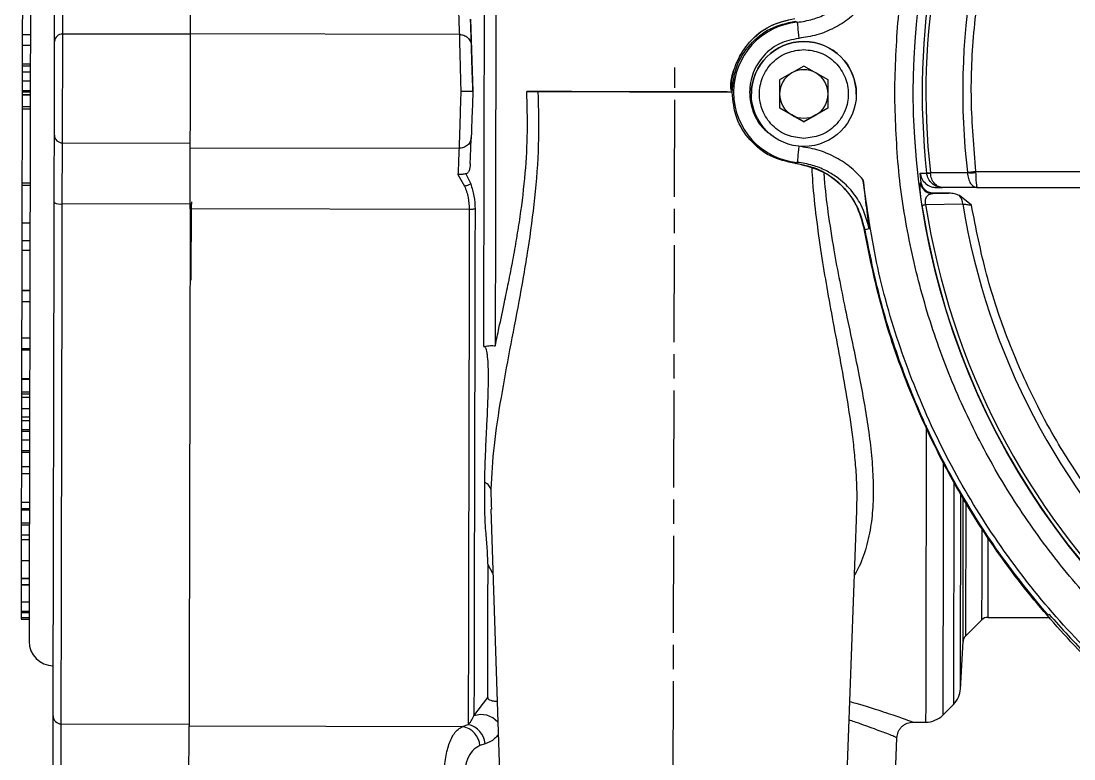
# Model space of a CAD drawing. Header units: millimetres. Extents: x 2016 to 4452, y 736 to 2459.
# Drawn here: x 2523.2 to 2653.6, y 2140.6 to 2232 of the extents above; entities that cross this region are included whole.
import ezdxf

# ---------------------------------------------------------------- set-up
doc = ezdxf.new("R2010")
doc.units = ezdxf.units.MM
doc.linetypes.add('AM_ISO08W050', pattern=[18, 12, -1.5, 3, -1.5])
doc.layers.add('AM_7', color=4, linetype='AM_ISO08W050', lineweight=25)

msp = doc.modelspace()

# ---------------------------------------------------------------- linework, layer by layer
at = {"color": 7, "linetype": 'Continuous', "lineweight": 25}
for p, q in [((2528.306, 2230.349), (2528.322, 2237.922)), ((2523.314, 2234.039), (2523.306, 2230.3)), ((2578.84, 2232.18), (2579.133, 2223.235)), ((2619.063, 2231.954), (2619.313, 2231.804)), ((2523.306, 2230.3), (2523.303, 2228.97)), ((2523.306, 2230.3), (2524.306, 2230.297)), ((2528.277, 2216.869), (2528.306, 2230.349)), ((2544.148, 2230.315), (2528.306, 2230.349)), ((2577.451, 2230.287), (2544.149, 2230.358)), ((2523.301, 2228.074), (2523.3, 2227.727)), ((2523.302, 2228.709), (2523.301, 2228.074)), ((2523.303, 2228.97), (2523.302, 2228.791)), ((2523.302, 2228.791), (2523.302, 2228.709)), ((2523.303, 2228.97), (2524.303, 2228.968)), ((2523.3, 2227.727), (2523.298, 2226.86)), ((2523.298, 2226.86), (2523.298, 2226.659)), ((2523.296, 2225.82), (2523.293, 2224.568)), ((2523.297, 2226.428), (2523.296, 2225.82)), ((2523.296, 2225.676), (2524.296, 2225.674)), ((2523.298, 2226.659), (2523.297, 2226.428)), ((2523.297, 2226.428), (2524.297, 2226.425)), ((2523.298, 2226.659), (2524.298, 2226.657)), ((2620.133, 2226.387), (2617.133, 2224.655)), ((2623.133, 2224.655), (2620.133, 2226.387)), ((2523.293, 2224.568), (2523.291, 2223.354)), ((2523.293, 2224.568), (2524.293, 2224.565)), ((2617.133, 2224.655), (2617.133, 2221.19)), ((2623.133, 2221.19), (2623.133, 2224.655)), ((2523.29, 2223.181), (2524.29, 2223.178)), ((2523.29, 2222.864), (2524.29, 2222.862)), ((2523.29, 2222.864), (2523.29, 2222.806)), ((2523.29, 2222.806), (2524.29, 2222.804)), ((2523.291, 2223.354), (2524.291, 2223.352)), ((2579.133, 2223.235), (2579.133, 2223.235)), ((2585.806, 2223.221), (2611.25, 2223.167)), ((2611.134, 2223.362), (2611.134, 2223.362)), ((2613.633, 2222.93), (2613.633, 2222.929)), ((2613.693, 2222.929), (2613.693, 2222.929)), ((2626.633, 2222.916), (2626.633, 2222.916)), ((2523.286, 2221.099), (2523.259, 2208.369)), ((2523.287, 2221.375), (2523.286, 2221.099)), ((2523.286, 2221.099), (2524.286, 2221.097)), ((2523.287, 2221.375), (2524.287, 2221.373)), ((2618.633, 2220.324), (2617.133, 2221.191)), ((2617.133, 2221.19), (2620.133, 2219.458)), ((2620.133, 2219.458), (2618.633, 2220.324)), ((2620.133, 2219.458), (2623.133, 2221.19)), ((2621.633, 2220.324), (2620.133, 2219.458)), ((2623.133, 2221.191), (2621.633, 2220.324)), ((2620.133, 2219.458), (2620.133, 2219.458)), ((2528.261, 2209.296), (2528.277, 2216.869)), ((2528.277, 2216.869), (2544.12, 2216.835)), ((2544.118, 2216.262), (2577.421, 2216.191)), ((2619.063, 2214.302), (2619.313, 2214.451)), ((2577.284, 2212.968), (2578.108, 2211.51)), ((2578.276, 2213.031), (2578.856, 2211.774)), ((2634.544, 2213.118), (2635.349, 2213.116)), ((2634.682, 2211.942), (2634.544, 2213.118)), ((2635.347, 2213.134), (2635.349, 2213.116)), ((2635.81, 2213.185), (2640.395, 2213.177)), ((2635.815, 2213.116), (2635.81, 2213.185)), ((2640.395, 2213.177), (2640.392, 2213.217)), ((2641.417, 2213.337), (2692.109, 2213.337)), ((2641.417, 2213.337), (2641.42, 2213.177)), ((2524.266, 2211.856), (2523.266, 2211.858)), ((2523.266, 2211.635), (2524.266, 2211.633)), ((2634.588, 2211.909), (2634.682, 2211.942)), ((2636.535, 2211.337), (2637.324, 2211.337)), ((2637.324, 2211.337), (2637.032, 2211.39)), ((2637.324, 2211.337), (2637.061, 2211.399)), ((2641.618, 2211.337), (2637.324, 2211.337)), ((2641.618, 2211.337), (2692.109, 2211.337)), ((2636.074, 2210.594), (2638.115, 2210.627)), ((2638.115, 2210.627), (2636.171, 2210.627)), ((2640.898, 2209.153), (2639.423, 2210.328)), ((2544.261, 2209.262), (2528.261, 2209.296)), ((2578.688, 2208.619), (2544.102, 2208.693)), ((2544.241, 2199.876), (2544.261, 2209.262)), ((2544.261, 2209.549), (2544.261, 2209.262)), ((2635.227, 2209.221), (2639.827, 2209.304)), ((2523.256, 2206.948), (2523.251, 2204.773)), ((2523.256, 2206.948), (2524.256, 2206.946)), ((2628.231, 2206.219), (2627.714, 2206.1)), ((2523.251, 2204.773), (2523.248, 2203.582)), ((2523.251, 2204.773), (2524.251, 2204.771)), ((2523.248, 2203.582), (2523.238, 2198.622)), ((2523.248, 2203.582), (2524.248, 2203.58)), ((2523.238, 2198.589), (2523.235, 2197.201)), ((2523.238, 2198.622), (2524.238, 2198.62)), ((2523.238, 2198.622), (2523.238, 2198.589)), ((2523.238, 2198.589), (2524.238, 2198.587)), ((2523.235, 2197.201), (2523.225, 2192.716)), ((2523.235, 2197.201), (2524.235, 2197.198)), ((2523.225, 2192.716), (2523.222, 2191.402)), ((2523.225, 2192.716), (2524.225, 2192.714)), ((2523.222, 2191.24), (2523.215, 2187.695)), ((2523.222, 2191.402), (2524.222, 2191.4)), ((2523.222, 2191.402), (2523.222, 2191.24)), ((2523.222, 2191.24), (2524.222, 2191.238)), ((2523.214, 2187.593), (2523.211, 2186.027)), ((2523.215, 2187.695), (2523.214, 2187.593)), ((2523.215, 2187.695), (2523.214, 2187.593)), ((2523.214, 2187.593), (2524.214, 2187.591)), ((2523.215, 2187.695), (2524.215, 2187.693)), ((2523.211, 2186.019), (2523.208, 2184.682)), ((2523.21, 2185.8), (2524.21, 2185.798)), ((2523.21, 2185.374), (2524.21, 2185.372)), ((2523.211, 2186.027), (2524.211, 2186.025)), ((2523.208, 2184.682), (2523.206, 2183.63)), ((2523.207, 2183.975), (2524.207, 2183.973)), ((2523.203, 2182.493), (2523.201, 2181.379)), ((2523.203, 2182.493), (2524.203, 2182.491)), ((2523.204, 2182.942), (2524.204, 2182.939)), ((2523.201, 2181.166), (2523.198, 2180.1)), ((2523.201, 2181.379), (2524.201, 2181.377)), ((2523.201, 2181.379), (2523.201, 2181.166)), ((2523.201, 2181.166), (2524.201, 2181.164)), ((2523.198, 2180.1), (2523.195, 2178.756)), ((2523.198, 2180.1), (2524.198, 2180.098)), ((2523.195, 2178.542), (2523.191, 2176.791)), ((2523.195, 2178.756), (2524.195, 2178.754)), ((2523.195, 2178.756), (2523.195, 2178.542)), ((2523.195, 2178.542), (2524.195, 2178.54)), ((2523.189, 2175.931), (2523.182, 2172.354)), ((2523.191, 2176.791), (2523.189, 2175.931)), ((2523.189, 2175.931), (2524.189, 2175.929)), ((2523.191, 2176.791), (2524.191, 2176.789)), ((2638.716, 2174.954), (2638.657, 2147.294)), ((2581.339, 2173.957), (2581.411, 2171.986)), ((2523.182, 2172.354), (2523.18, 2171.591)), ((2523.182, 2172.354), (2524.182, 2172.352)), ((2581.411, 2171.986), (2581.429, 2171.501)), ((2639.855, 2155.11), (2639.893, 2172.871)), ((2640.183, 2172.435), (2640.148, 2155.764)), ((2523.18, 2171.408), (2523.176, 2169.798)), ((2523.18, 2171.591), (2524.18, 2171.589)), ((2523.18, 2171.591), (2523.18, 2171.408)), ((2523.18, 2171.408), (2524.18, 2171.406)), ((2581.337, 2171.498), (2582.92, 2123.227)), ((2624.919, 2123.137), (2626.705, 2171.302)), ((2626.694, 2171.302), (2626.697, 2171.474)), ((2523.176, 2169.544), (2523.173, 2168.322)), ((2523.176, 2169.798), (2524.176, 2169.796)), ((2523.176, 2169.798), (2523.176, 2169.544)), ((2523.176, 2169.544), (2524.176, 2169.541)), ((2523.173, 2168.322), (2523.172, 2167.755)), ((2523.173, 2168.322), (2524.173, 2168.32)), ((2523.172, 2167.755), (2523.166, 2165.153)), ((2523.172, 2167.755), (2524.172, 2167.753)), ((2523.166, 2165.153), (2523.162, 2162.958)), ((2523.166, 2165.153), (2524.166, 2165.151)), ((2581.599, 2163.524), (2581.008, 2164.584)), ((2523.161, 2162.891), (2523.16, 2162.151)), ((2523.162, 2162.958), (2523.161, 2162.891)), ((2523.161, 2162.891), (2524.161, 2162.889)), ((2523.162, 2162.958), (2524.162, 2162.956)), ((2523.16, 2162.107), (2523.155, 2160.011)), ((2523.16, 2162.151), (2523.16, 2162.107)), ((2523.16, 2162.151), (2524.16, 2162.149)), ((2523.16, 2162.107), (2524.16, 2162.105)), ((2523.155, 2160.011), (2523.153, 2158.877)), ((2523.155, 2160.011), (2524.155, 2160.009)), ((2523.153, 2158.705), (2523.151, 2158.09)), ((2523.151, 2158.09), (2524.151, 2158.088)), ((2523.151, 2158.09), (2523.151, 2157.869)), ((2523.151, 2157.869), (2524.151, 2157.867)), ((2523.153, 2158.877), (2524.153, 2158.874)), ((2523.153, 2158.877), (2523.153, 2158.705)), ((2523.153, 2158.705), (2524.153, 2158.703)), ((2640.148, 2155.764), (2642.201, 2157.808)), ((2642.908, 2158.099), (2650.657, 2158.083)), ((2650.384, 2158.374), (2650.496, 2158.485)), ((2639.534, 2149.221), (2639.855, 2155.11)), ((2579.261, 2145.891), (2580.973, 2148.155)), ((2581.912, 2147.711), (2582.115, 2147.764)), ((2581.912, 2147.711), (2582.119, 2147.659)), ((2637.347, 2145.99), (2638.657, 2147.294)), ((2528.11, 2138.578), (2528.123, 2144.9)), ((2528.123, 2144.9), (2543.966, 2144.866)), ((2543.965, 2144.657), (2577.841, 2144.585)), ((2577.841, 2144.585), (2578.551, 2144.805)), ((2633.666, 2145.119), (2635.224, 2145.116)), ((2580.651, 2142.437), (2580, 2142.21)), ((2630.919, 2123.125), (2631.663, 2143.193))]:
    msp.add_line(p, q, dxfattribs=at)
at = {"color": 7, "linetype": 'Continuous', "lineweight": 25, "flags": 128}
for points in [[(2581.986, 2234.644), (2581.975, 2229.195), (2581.963, 2223.717), (2581.951, 2218.236), (2581.939, 2212.78), (2581.928, 2207.376), (2581.917, 2202.05), (2581.905, 2196.829), (2581.894, 2191.738)], [(2580.48, 2191.625), (2580.491, 2196.561), (2580.501, 2201.618), (2580.512, 2206.774), (2580.524, 2212.006), (2580.535, 2217.288), (2580.546, 2222.599), (2580.558, 2227.911), (2580.569, 2233.203)], [(2619.313, 2231.804), (2619.317, 2231.76), (2619.328, 2231.643), (2619.346, 2231.457), (2619.369, 2231.209), (2619.398, 2230.909), (2619.43, 2230.568), (2619.465, 2230.198), (2619.501, 2229.814)], [(2619.501, 2216.442), (2619.465, 2216.058), (2619.43, 2215.688), (2619.398, 2215.347), (2619.369, 2215.047), (2619.346, 2214.799), (2619.328, 2214.613), (2619.317, 2214.495), (2619.313, 2214.451)], [(2635.347, 2213.134), (2635.361, 2213.135), (2635.389, 2213.138), (2635.429, 2213.143), (2635.482, 2213.149), (2635.547, 2213.156), (2635.624, 2213.164), (2635.712, 2213.174), (2635.81, 2213.185)], [(2640.392, 2213.217), (2640.499, 2213.23), (2640.614, 2213.243), (2640.737, 2213.258), (2640.865, 2213.273), (2640.999, 2213.288), (2641.136, 2213.304), (2641.276, 2213.321), (2641.417, 2213.337)], [(2636.074, 2210.594), (2636.129, 2210.612), (2636.171, 2210.627)], [(2528.123, 2144.9), (2528.125, 2146.04), (2528.129, 2147.532), (2528.133, 2149.367), (2528.137, 2151.539), (2528.143, 2154.036), (2528.149, 2156.849), (2528.155, 2159.963), (2528.163, 2163.366), (2528.17, 2167.041), (2528.179, 2170.972), (2528.188, 2175.141), (2528.197, 2179.529), (2528.207, 2184.117), (2528.217, 2188.884), (2528.228, 2193.808), (2528.238, 2198.867), (2528.249, 2204.037), (2528.261, 2209.296)], [(2578.688, 2208.619), (2578.676, 2203.159), (2578.665, 2197.798), (2578.654, 2192.561), (2578.643, 2187.474), (2578.632, 2182.562), (2578.622, 2177.848), (2578.613, 2173.356), (2578.603, 2169.108), (2578.595, 2165.125), (2578.587, 2161.426), (2578.58, 2158.028), (2578.573, 2154.95), (2578.567, 2152.205), (2578.562, 2149.807), (2578.558, 2147.768), (2578.554, 2146.098), (2578.551, 2144.805)], [(2579.395, 2208.671), (2579.384, 2203.439), (2579.373, 2198.297), (2579.362, 2193.267), (2579.352, 2188.373), (2579.342, 2183.636), (2579.332, 2179.079), (2579.323, 2174.721), (2579.314, 2170.582), (2579.305, 2166.681), (2579.298, 2163.035), (2579.29, 2159.661), (2579.284, 2156.575), (2579.278, 2153.79), (2579.273, 2151.319), (2579.268, 2149.172), (2579.264, 2147.36), (2579.261, 2145.891)], [(2634.767, 2209.15), (2634.781, 2209.152), (2634.808, 2209.156), (2634.848, 2209.163), (2634.901, 2209.171), (2634.966, 2209.181), (2635.042, 2209.193), (2635.129, 2209.206), (2635.227, 2209.221)], [(2635.302, 2181.858), (2635.301, 2181.001), (2635.291, 2176.697), (2635.283, 2172.602), (2635.274, 2168.734), (2635.267, 2165.11), (2635.259, 2161.747), (2635.253, 2158.659), (2635.247, 2155.861), (2635.241, 2153.366), (2635.237, 2151.183), (2635.233, 2149.324), (2635.23, 2147.797), (2635.227, 2146.608), (2635.225, 2145.762), (2635.224, 2145.265), (2635.224, 2145.116)], [(2637.414, 2177.175), (2637.411, 2176.134), (2637.403, 2172.074), (2637.395, 2168.252), (2637.387, 2164.685), (2637.38, 2161.39), (2637.374, 2158.382), (2637.368, 2155.675), (2637.363, 2153.281), (2637.358, 2151.213), (2637.355, 2149.478), (2637.352, 2148.086), (2637.349, 2147.044), (2637.348, 2146.355), (2637.347, 2146.022), (2637.347, 2145.99)]]:
    msp.add_lwpolyline(points, dxfattribs=at)
at = {"color": 7, "linetype": 'Continuous', "lineweight": 25}
msp.add_circle((2620.133, 2222.923), 6.5, dxfattribs=at)
for centre, radius, start, end in [((2725.133, 2223.127), 91.48, 295.79271, 180), ((2725.133, 2223.127), 90.341, 353.64897, 186.35103), ((2725.133, 2223.127), 89.875, 353.64897, 186.35103), ((2725.133, 2223.127), 85.319, 353.33017, 186.66983), ((2620.133, 2223.128), 8.715, 95.40246, 264.59754), ((2528.273, 2229.38), 0.97, 88.05077, 177.92611), ((2620.133, 2222.923), 6.5, 90, 179.93876), ((2620.133, 2222.923), 6.5, 359.93876, 90), ((2620.133, 2222.923), 3, 120, 180), ((2620.133, 2222.923), 3, 60, 120), ((2620.133, 2222.923), 3, 0, 60), ((2620.133, 2222.923), 3, 180, 240), ((2620.133, 2222.923), 3, 300, 0), ((2725.133, 2223.127), 91.48, 180, 290.22656), ((2620.133, 2222.923), 3, 240, 300), ((2528.248, 2217.838), 0.97, 181.82891, 271.70426), ((2635.582, 2214.942), 1.84, 262.72784, 277.27081), ((2640.908, 2227.499), 14.332, 267.94958, 272.05017), ((2636.077, 2212.094), 1.5, 187.07071, 269.91276), ((2638.066, 2209.201), 1.764, 3.33536, 39.6988), ((2528.022, 2210.829), 1.551, 240.61194, 278.85648), ((2725.133, 2223.127), 91.441, 188.79238, 262.46584), ((2725.133, 2223.127), 90.976, 188.79238, 262.46584), ((2725.133, 2223.127), 86.42, 189.2043, 262.12076), ((2642.906, 2157.099), 1, 89.87803, 134.86738), ((2527.145, 2155.111), 3, 179.87751, 269.87751), ((2640.853, 2155.055), 1, 134.87751, 176.87751), ((2636.54, 2149.42), 3, 314.87751, 356.87751), ((2528.117, 2145.892), 0.992, 180.34725, 270.33968), ((2580.171, 2143.349), 2.7, 41.22775, 109.68883), ((2635.23, 2148.116), 3, 269.87751, 314.87751), ((2577.408, 2142.022), 2.599, 4.13755, 80.39959), ((2578.039, 2142.236), 2.62, 4.39901, 78.72064)]:
    msp.add_arc(centre, radius, start, end, dxfattribs=at)
for points in [[(2631.393, 2223.128), (2631.48, 2226.196), (2631.654, 2232.331), (2633.057, 2241.445), (2635.282, 2250.383), (2638.39, 2259.058), (2642.329, 2267.388), (2647.066, 2275.291), (2652.555, 2282.692), (2658.742, 2289.519), (2665.57, 2295.707), (2672.97, 2301.195), (2680.874, 2305.933), (2689.203, 2309.871), (2697.878, 2312.979), (2706.816, 2315.204), (2715.931, 2316.607), (2722.066, 2316.781), (2725.133, 2316.868)], [(2725.133, 2307.414), (2722.171, 2307.323), (2716.245, 2307.143), (2707.456, 2305.688), (2698.863, 2303.383), (2690.562, 2300.168), (2682.645, 2296.102), (2675.2, 2291.224), (2668.31, 2285.59), (2662.051, 2279.263), (2656.493, 2272.311), (2651.697, 2264.813), (2647.717, 2256.852), (2644.599, 2248.516), (2642.37, 2239.898), (2641.078, 2231.095), (2640.654, 2222.197), (2641.163, 2216.29), (2641.417, 2213.337)], [(2544.149, 2230.358), (2544.149, 2230.715), (2544.151, 2231.429), (2544.155, 2233.228), (2544.159, 2235.41), (2544.163, 2237.089), (2544.165, 2237.928)], [(2611.243, 2223.128), (2611.357, 2224.203), (2611.584, 2226.354), (2613.348, 2229.14), (2615.901, 2231.227), (2618.009, 2231.711), (2619.063, 2231.954)], [(2544.118, 2216.262), (2544.119, 2216.587), (2544.12, 2217.237), (2544.124, 2218.949), (2544.129, 2221.017), (2544.133, 2223.31), (2544.138, 2225.603), (2544.143, 2227.672), (2544.146, 2229.383), (2544.148, 2230.033), (2544.149, 2230.358)], [(2604.133, 2223.182), (2602.574, 2223.185), (2599.455, 2223.192), (2594.957, 2223.201), (2590.749, 2223.21), (2588.378, 2223.216), (2587.193, 2223.218)], [(2619.063, 2214.302), (2618.009, 2214.544), (2615.901, 2215.029), (2613.348, 2217.116), (2611.584, 2219.902), (2611.357, 2222.053), (2611.243, 2223.128)], [(2725.133, 2129.387), (2722.066, 2129.474), (2715.931, 2129.648), (2706.816, 2131.052), (2697.878, 2133.277), (2689.203, 2136.385), (2680.874, 2140.323), (2672.97, 2145.06), (2665.57, 2150.549), (2658.742, 2156.737), (2652.555, 2163.564), (2647.066, 2170.965), (2642.329, 2178.868), (2638.39, 2187.197), (2635.282, 2195.873), (2633.057, 2204.811), (2631.654, 2213.925), (2631.48, 2220.06), (2631.393, 2223.128)], [(2544.102, 2208.693), (2544.104, 2209.532), (2544.108, 2211.21), (2544.112, 2213.392), (2544.116, 2215.192), (2544.118, 2215.905), (2544.118, 2216.262)], [(2714.344, 2125.454), (2710.692, 2125.978), (2703.389, 2127.026), (2692.746, 2130.146), (2682.503, 2134.354), (2672.802, 2139.709), (2663.763, 2146.114), (2655.501, 2153.495), (2648.12, 2161.757), (2641.715, 2170.797), (2636.36, 2180.497), (2632.152, 2190.74), (2629.032, 2201.383), (2627.984, 2208.687), (2627.46, 2212.338)], [(2544.102, 2208.693), (2544.097, 2206.078), (2544.085, 2200.848), (2544.069, 2193.269), (2544.054, 2185.981), (2544.039, 2179.07), (2544.025, 2172.604), (2544.012, 2166.647), (2544.001, 2161.259), (2543.991, 2156.496), (2543.982, 2152.399), (2543.975, 2149.031), (2543.969, 2146.352), (2543.967, 2145.222), (2543.965, 2144.657)], [(2579.395, 2208.671), (2579.346, 2208.663), (2579.248, 2208.647), (2579.073, 2208.631), (2578.884, 2208.62), (2578.753, 2208.619), (2578.688, 2208.619)], [(2707.801, 2125.657), (2704.507, 2126.343), (2697.919, 2127.716), (2688.367, 2131.037), (2679.183, 2135.241), (2670.48, 2140.376), (2662.343, 2146.366), (2654.859, 2153.153), (2648.103, 2160.667), (2642.149, 2168.829), (2637.05, 2177.554), (2632.886, 2186.755), (2629.606, 2196.321), (2628.262, 2202.916), (2627.589, 2206.213)], [(2650.384, 2158.374), (2648.497, 2160.67), (2644.723, 2165.264), (2639.878, 2172.764), (2635.677, 2180.635), (2632.23, 2188.864), (2629.477, 2197.359), (2628.302, 2203.186), (2627.714, 2206.1)], [(2650.496, 2158.485), (2652.072, 2156.73), (2655.225, 2153.219), (2658.735, 2150.066), (2660.491, 2148.49)], [(2543.952, 2138.246), (2543.953, 2139.037), (2543.957, 2140.619), (2543.961, 2142.532), (2543.964, 2143.992), (2543.965, 2144.436), (2543.965, 2144.657)]]:
    msp.add_open_spline(points, degree=3, dxfattribs=at)
for points, knots in [([(2524.438, 2292.117), (2524.438, 2292.063), (2524.437, 2291.953), (2524.435, 2291.043), (2524.432, 2289.557), (2524.428, 2287.383), (2524.422, 2284.552), (2524.414, 2281.038), (2524.405, 2276.884), (2524.395, 2272.141), (2524.384, 2266.879), (2524.372, 2261.188), (2524.359, 2255.165), (2524.345, 2248.942), (2524.332, 2242.576), (2524.318, 2236.224), (2524.305, 2229.885), (2524.296, 2225.707), (2524.291, 2223.618)], [0, 0, 0, 0, 0.058246, 0.11649693, 0.17824009, 0.23998813, 0.30380301, 0.36862551, 0.4341376, 0.5, 0.56586239, 0.63137448, 0.69619698, 0.76001186, 0.82175502, 0.88350306, 0.9417503, 1, 1, 1, 1]), ([(2619.313, 2231.804), (2619.954, 2231.901), (2621.177, 2232.085), (2622.657, 2232.687), (2623.745, 2233.303), (2624.512, 2233.845), (2625.799, 2234.94), (2627.379, 2236.898), (2627.951, 2239.005), (2628.231, 2240.037)], [0, 0, 0, 0, 0.1490589, 0.284486, 0.365253, 0.4374072, 0.5004523, 0.7554674, 1, 1, 1, 1]), ([(2527.304, 2229.415), (2527.305, 2229.806), (2527.306, 2230.601), (2527.31, 2232.591), (2527.316, 2235.005), (2527.32, 2236.842), (2527.322, 2237.745)], [0, 0, 0, 0, 0.2457963, 0.5, 0.7542037, 1, 1, 1, 1]), ([(2577.328, 2233.51), (2577.355, 2232.795), (2577.408, 2231.412), (2577.437, 2230.653), (2577.451, 2230.287)], [0, 0, 0, 0, 0.5167256, 1, 1, 1, 1]), ([(2627.46, 2233.917), (2626.926, 2233.365), (2625.861, 2232.263), (2623.904, 2231.044), (2621.776, 2230.157), (2620.261, 2229.928), (2619.501, 2229.814)], [0, 0, 0, 0, 0.250755, 0.4999887, 0.7492331, 1, 1, 1, 1]), ([(2578.947, 2228.926), (2578.934, 2229.311), (2578.909, 2230.093), (2578.863, 2231.477), (2578.84, 2232.18)], [0, 0, 0, 0, 0.4921548, 1, 1, 1, 1]), ([(2611.135, 2223.362), (2611.135, 2223.365), (2610.942, 2224.43), (2611.626, 2226.64), (2613.229, 2229.437), (2615.854, 2231.548), (2617.976, 2232.04), (2619.036, 2232.285)], [0, 0, 0, 0, 0.0007305, 0.2505479, 0.5003652, 0.7501826, 1, 1, 1, 1]), ([(2611.134, 2223.372), (2611.188, 2224.118), (2611.279, 2225.372), (2612.016, 2227.424), (2613.4, 2229.575), (2615.881, 2231.566), (2618.007, 2232.051), (2619.036, 2232.285)], [0, 0, 0, 0, 0.17216565, 0.28957594, 0.50053694, 0.75812355, 1, 1, 1, 1]), ([(2527.291, 2223.611), (2527.293, 2224.223), (2527.295, 2225.475), (2527.299, 2227.192), (2527.302, 2228.61), (2527.303, 2229.151), (2527.304, 2229.415)], [0, 0, 0, 0, 0.244178, 0.5, 0.755822, 1, 1, 1, 1]), ([(2577.451, 2230.287), (2577.457, 2230.021), (2577.471, 2229.481), (2577.506, 2228.08), (2577.549, 2226.494), (2577.592, 2224.829), (2577.618, 2223.795), (2577.632, 2223.238)], [0, 0, 0, 0, 0.210699, 0.4283077, 0.6613624, 0.8175755, 1, 1, 1, 1]), ([(2577.451, 2230.287), (2577.635, 2230.268), (2578.019, 2230.23), (2578.518, 2229.918), (2578.867, 2229.46), (2578.921, 2229.1), (2578.947, 2228.926)], [0, 0, 0, 0, 0.2401532, 0.4994831, 0.7591014, 1, 1, 1, 1]), ([(2619.501, 2229.814), (2618.687, 2229.647), (2617.059, 2229.314), (2615.053, 2227.74), (2613.727, 2225.611), (2613.26, 2223.122), (2613.74, 2220.669), (2614.839, 2218.716), (2615.954, 2217.973), (2616.38, 2217.69)], [0, 0, 0, 0, 0.1511127, 0.3022254, 0.453338, 0.6044507, 0.7555634, 0.9066761, 1, 1, 1, 1]), ([(2523.303, 2228.97), (2523.302, 2228.496), (2523.299, 2227.413), (2523.298, 2226.852), (2523.298, 2226.699), (2523.298, 2226.659)], [0, 0, 0, 0, 0.3643853, 0.8308514, 1, 1, 1, 1]), ([(2579.133, 2223.235), (2579.113, 2223.851), (2579.073, 2225.083), (2579.018, 2226.754), (2578.973, 2228.139), (2578.955, 2228.664), (2578.947, 2228.926)], [0, 0, 0, 0, 0.2499144, 0.4998312, 0.749722, 1, 1, 1, 1]), ([(2620.133, 2217.423), (2619.441, 2217.496), (2618.377, 2217.609), (2617.096, 2218.295), (2616.216, 2219.005), (2615.502, 2219.886), (2614.837, 2221.166), (2614.5, 2222.923), (2614.837, 2224.679), (2615.502, 2225.959), (2616.216, 2226.84), (2617.096, 2227.55), (2618.377, 2228.236), (2619.441, 2228.349), (2620.133, 2228.423)], [0, 0, 0, 0, 0.1197284, 0.1841803, 0.25, 0.3158197, 0.3802716, 0.5, 0.6197284, 0.6841803, 0.75, 0.8158197, 0.8802716, 1, 1, 1, 1]), ([(2620.133, 2228.423), (2620.825, 2228.349), (2621.889, 2228.236), (2623.17, 2227.55), (2624.05, 2226.84), (2624.764, 2225.959), (2625.429, 2224.679), (2625.766, 2222.923), (2625.429, 2221.166), (2624.764, 2219.886), (2624.05, 2219.005), (2623.17, 2218.295), (2621.889, 2217.609), (2620.825, 2217.496), (2620.133, 2217.423)], [0, 0, 0, 0, 0.1197284, 0.1841803, 0.25, 0.3158197, 0.3802716, 0.5, 0.6197284, 0.6841803, 0.75, 0.8158197, 0.8802716, 1, 1, 1, 1]), ([(2523.297, 2226.428), (2523.297, 2226.4), (2523.297, 2226.345), (2523.297, 2226.195), (2523.296, 2225.985), (2523.296, 2225.806), (2523.296, 2225.698), (2523.296, 2225.676)], [0, 0, 0, 0, 0.2821351, 0.5661087, 0.7576061, 0.9501635, 1, 1, 1, 1]), ([(2523.29, 2222.805), (2523.289, 2222.402), (2523.287, 2221.712), (2523.287, 2221.474), (2523.287, 2221.375)], [0, 0, 0, 0, 0.58376, 1, 1, 1, 1]), ([(2523.291, 2223.354), (2523.291, 2223.35), (2523.291, 2223.344), (2523.291, 2223.285), (2523.29, 2223.216), (2523.29, 2223.181)], [0, 0, 0, 0, 0.35685995, 0.67713998, 1, 1, 1, 1]), ([(2523.291, 2223.304), (2523.29, 2223.24), (2523.29, 2223.031), (2523.29, 2222.932), (2523.29, 2222.864)], [0, 0, 0, 0, 0.30921114, 1, 1, 1, 1]), ([(2524.291, 2223.618), (2524.287, 2221.529), (2524.278, 2217.35), (2524.264, 2211.012), (2524.251, 2204.659), (2524.237, 2198.293), (2524.224, 2192.07), (2524.211, 2186.048), (2524.199, 2180.356), (2524.188, 2175.094), (2524.177, 2170.351), (2524.169, 2166.197), (2524.161, 2162.683), (2524.155, 2159.852), (2524.15, 2157.678), (2524.147, 2156.192), (2524.145, 2155.282), (2524.145, 2155.173), (2524.145, 2155.118)], [0, 0, 0, 0, 0.05824723, 0.11649692, 0.17824009, 0.23998812, 0.30380301, 0.36862551, 0.43413759, 0.5, 0.5658624, 0.63137448, 0.69619698, 0.76001187, 0.82175503, 0.88350307, 0.94174906, 1, 1, 1, 1]), ([(2527.279, 2217.807), (2527.279, 2218.071), (2527.281, 2218.612), (2527.284, 2220.031), (2527.287, 2221.747), (2527.29, 2222.999), (2527.291, 2223.611)], [0, 0, 0, 0, 0.244178, 0.5, 0.755822, 1, 1, 1, 1]), ([(2577.632, 2223.238), (2577.616, 2222.682), (2577.585, 2221.648), (2577.535, 2219.983), (2577.486, 2218.397), (2577.445, 2216.996), (2577.428, 2216.456), (2577.421, 2216.191)], [0, 0, 0, 0, 0.1824675, 0.3387374, 0.5719456, 0.7894595, 1, 1, 1, 1]), ([(2579.133, 2223.235), (2579.121, 2223.235), (2579.091, 2223.235), (2578.871, 2223.236), (2578.585, 2223.238), (2578.301, 2223.239), (2577.976, 2223.24), (2577.747, 2223.239), (2577.632, 2223.238)], [0, 0, 0, 0, 0.18848, 0.4272136, 0.5636211, 0.7073559, 0.8543277, 1, 1, 1, 1]), ([(2579.133, 2223.235), (2579.11, 2222.617), (2579.065, 2221.389), (2579.003, 2219.728), (2578.952, 2218.34), (2578.932, 2217.813), (2578.922, 2217.545)], [0, 0, 0, 0, 0.2507124, 0.4986063, 0.745722, 1, 1, 1, 1]), ([(2587.193, 2223.218), (2587.242, 2221.01), (2587.34, 2216.595), (2586.833, 2210.062), (2585.964, 2203.586), (2584.85, 2197.307), (2583.665, 2191.172), (2582.568, 2185.219), (2581.666, 2179.422), (2581.446, 2175.753), (2581.339, 2173.957)], [0, 0, 0, 0, 0.12502924, 0.2499672, 0.37284969, 0.50156063, 0.62399412, 0.74790032, 0.87659793, 1, 1, 1, 1]), ([(2581.894, 2191.738), (2582.049, 2192.461), (2582.429, 2194.235), (2582.986, 2196.834), (2583.569, 2199.647), (2584.085, 2202.285), (2584.574, 2205.02), (2585.139, 2208.605), (2585.657, 2213.014), (2585.956, 2218.202), (2585.855, 2221.571), (2585.806, 2223.221)], [0, 0, 0, 0, 0.0735541, 0.1803514, 0.2595907, 0.3508784, 0.4369274, 0.5223462, 0.6912899, 0.8487585, 1, 1, 1, 1]), ([(2587.192, 2223.218), (2587.019, 2223.218), (2586.732, 2223.219), (2586.241, 2223.22), (2585.951, 2223.221), (2585.806, 2223.221)], [0, 0, 0, 0, 0.4297583, 0.7147964, 1, 1, 1, 1]), ([(2611.25, 2223.167), (2610.433, 2223.168), (2608.132, 2223.173), (2605.701, 2223.178), (2604.133, 2223.182)], [0, 0, 0, 0, 0.35526271, 1, 1, 1, 1]), ([(2527.261, 2209.478), (2527.263, 2210.381), (2527.267, 2212.217), (2527.272, 2214.631), (2527.276, 2216.621), (2527.278, 2217.416), (2527.279, 2217.807)], [0, 0, 0, 0, 0.24579633, 0.5, 0.75420367, 1, 1, 1, 1]), ([(2578.922, 2217.545), (2578.896, 2217.372), (2578.841, 2217.012), (2578.489, 2216.556), (2577.99, 2216.245), (2577.605, 2216.209), (2577.421, 2216.191)], [0, 0, 0, 0, 0.2408964, 0.5005148, 0.7598458, 1, 1, 1, 1]), ([(2578.802, 2214.292), (2578.828, 2214.99), (2578.879, 2216.375), (2578.908, 2217.157), (2578.922, 2217.545)], [0, 0, 0, 0, 0.5043694, 1, 1, 1, 1]), ([(2627.46, 2212.338), (2626.926, 2212.891), (2625.861, 2213.993), (2623.904, 2215.212), (2621.776, 2216.099), (2620.261, 2216.327), (2619.501, 2216.442)], [0, 0, 0, 0, 0.250755, 0.4999887, 0.7492331, 1, 1, 1, 1]), ([(2577.421, 2216.191), (2577.405, 2215.824), (2577.373, 2215.066), (2577.314, 2213.683), (2577.284, 2212.968)], [0, 0, 0, 0, 0.4833289, 1, 1, 1, 1]), ([(2578.802, 2214.292), (2578.792, 2214.142), (2578.773, 2213.861), (2578.692, 2213.523), (2578.594, 2213.299), (2578.504, 2213.166), (2578.397, 2213.067), (2578.316, 2213.043), (2578.276, 2213.031)], [0, 0, 0, 0, 0.2899249, 0.5479671, 0.6695696, 0.7795481, 0.889482, 1, 1, 1, 1]), ([(2627.714, 2206.1), (2627.433, 2207.132), (2626.871, 2209.194), (2624.853, 2211.738), (2622.203, 2213.62), (2620.111, 2214.075), (2619.063, 2214.302)], [0, 0, 0, 0, 0.2500466, 0.4994486, 0.7493959, 1, 1, 1, 1]), ([(2619.179, 2214.371), (2620.157, 2214.152), (2622.174, 2213.7), (2624.749, 2211.84), (2626.756, 2209.3), (2627.311, 2207.242), (2627.589, 2206.213)], [0, 0, 0, 0, 0.2386895, 0.4924596, 0.7462298, 1, 1, 1, 1]), ([(2628.231, 2206.219), (2627.956, 2207.253), (2627.585, 2208.646), (2626.63, 2210.18), (2625.952, 2211.061), (2625.136, 2211.9), (2624.118, 2212.726), (2622.807, 2213.508), (2621.177, 2214.17), (2619.954, 2214.355), (2619.313, 2214.451)], [0, 0, 0, 0, 0.2442896, 0.329036, 0.4144898, 0.500125, 0.5979924, 0.7157703, 0.8510724, 1, 1, 1, 1]), ([(2626.697, 2171.474), (2626.713, 2172.004), (2626.752, 2173.298), (2626.669, 2175.439), (2626.486, 2177.894), (2626.119, 2181.196), (2625.503, 2185.289), (2624.651, 2190.066), (2623.803, 2194.585), (2623.016, 2198.889), (2622.294, 2203.185), (2621.688, 2207.559), (2621.296, 2211.097), (2621.189, 2213.143), (2621.159, 2213.697)], [0, 0, 0, 0, 0.0433409, 0.1057315, 0.1690542, 0.2334738, 0.3560005, 0.4712292, 0.5764178, 0.6730238, 0.7674205, 0.8671142, 0.9640265, 1, 1, 1, 1]), ([(2578.276, 2213.031), (2578.133, 2213.004), (2577.843, 2212.95), (2577.472, 2212.962), (2577.284, 2212.968)], [0, 0, 0, 0, 0.4935466, 1, 1, 1, 1]), ([(2622.618, 2213.081), (2622.631, 2212.874), (2622.731, 2211.26), (2623.132, 2208.089), (2623.784, 2203.834), (2624.57, 2199.676), (2625.394, 2195.646), (2626.227, 2191.715), (2626.988, 2188.002), (2627.62, 2184.642), (2628.147, 2181.38), (2628.538, 2178.171), (2628.747, 2175.042), (2628.729, 2172.065), (2628.451, 2169.183), (2627.791, 2166.404), (2627.101, 2164.453), (2626.498, 2163.507), (2626.411, 2163.371)], [0, 0, 0, 0, 0.0106831, 0.0830391, 0.1654713, 0.2356481, 0.3074556, 0.3870321, 0.4564613, 0.5207151, 0.5842217, 0.6523923, 0.7186099, 0.7834568, 0.8491663, 0.917494, 0.9880997, 1, 1, 1, 1]), ([(2634.544, 2213.118), (2634.594, 2212.89), (2634.697, 2212.411), (2635.163, 2211.82), (2635.753, 2211.459), (2636.234, 2211.346), (2636.477, 2211.339), (2636.535, 2211.337)], [0, 0, 0, 0, 0.2384851, 0.4994878, 0.7493253, 0.9396747, 1, 1, 1, 1]), ([(2637.032, 2211.39), (2636.897, 2211.406), (2636.526, 2211.452), (2635.994, 2211.803), (2635.513, 2212.378), (2635.404, 2212.868), (2635.349, 2213.116)], [0, 0, 0, 0, 0.1562506, 0.4311733, 0.712703, 1, 1, 1, 1]), ([(2637.061, 2211.399), (2636.972, 2211.414), (2636.702, 2211.459), (2636.308, 2211.804), (2635.94, 2212.378), (2635.857, 2212.868), (2635.815, 2213.116)], [0, 0, 0, 0, 0.138579, 0.4192597, 0.7066858, 1, 1, 1, 1]), ([(2640.395, 2213.177), (2640.425, 2212.923), (2640.485, 2212.42), (2640.781, 2211.818), (2641.172, 2211.414), (2641.47, 2211.363), (2641.618, 2211.337)], [0, 0, 0, 0, 0.2577147, 0.5100976, 0.7565093, 1, 1, 1, 1]), ([(2641.42, 2213.177), (2641.425, 2212.939), (2641.434, 2212.447), (2641.478, 2211.867), (2641.529, 2211.534), (2641.575, 2211.367), (2641.603, 2211.348), (2641.618, 2211.337)], [0, 0, 0, 0, 0.24183895, 0.49912391, 0.70899919, 0.84445044, 1, 1, 1, 1]), ([(2523.266, 2211.635), (2523.265, 2211.449), (2523.265, 2211.152), (2523.263, 2210.36), (2523.261, 2209.507), (2523.259, 2208.458), (2523.257, 2207.581), (2523.256, 2207.057), (2523.256, 2206.948)], [0, 0, 0, 0, 0.2971115, 0.4738096, 0.6178895, 0.7619023, 0.9507985, 1, 1, 1, 1]), ([(2523.266, 2211.815), (2523.266, 2211.827), (2523.266, 2211.88), (2523.266, 2211.741), (2523.266, 2211.635)], [0, 0, 0, 0, 0.23224333, 1, 1, 1, 1]), ([(2578.856, 2211.774), (2578.76, 2211.721), (2578.607, 2211.635), (2578.339, 2211.551), (2578.187, 2211.524), (2578.108, 2211.51)], [0, 0, 0, 0, 0.454384, 0.7189542, 1, 1, 1, 1]), ([(2578.108, 2211.51), (2578.278, 2211.05), (2578.61, 2210.149), (2578.662, 2209.121), (2578.688, 2208.619)], [0, 0, 0, 0, 0.5115088, 1, 1, 1, 1]), ([(2578.856, 2211.774), (2579.012, 2211.286), (2579.324, 2210.311), (2579.371, 2209.217), (2579.395, 2208.671)], [0, 0, 0, 0, 0.5006519, 1, 1, 1, 1]), ([(2627.46, 2212.338), (2627.58, 2211.27), (2627.821, 2209.124), (2628.094, 2207.191), (2628.231, 2206.219)], [0, 0, 0, 0, 0.49755733, 1, 1, 1, 1]), ([(2634.767, 2209.15), (2634.736, 2209.36), (2634.672, 2209.793), (2634.605, 2210.374), (2634.559, 2210.879), (2634.529, 2211.384), (2634.53, 2211.81), (2634.568, 2211.875), (2634.588, 2211.909)], [0, 0, 0, 0, 0.1207862, 0.249076, 0.3731346, 0.5013753, 0.7404661, 1, 1, 1, 1]), ([(2636.171, 2210.627), (2636.063, 2210.634), (2635.856, 2210.648), (2635.51, 2210.763), (2635.139, 2211), (2634.804, 2211.413), (2634.722, 2211.767), (2634.682, 2211.942)], [0, 0, 0, 0, 0.150225, 0.2871088, 0.5005337, 0.7538342, 1, 1, 1, 1]), ([(2635.227, 2209.221), (2635.214, 2209.288), (2635.188, 2209.422), (2635.184, 2209.616), (2635.201, 2209.79), (2635.276, 2210.105), (2635.557, 2210.491), (2635.872, 2210.554), (2636.074, 2210.594)], [0, 0, 0, 0, 0.0574109, 0.1145191, 0.1752599, 0.2413213, 0.5124894, 1, 1, 1, 1]), ([(2639.423, 2210.328), (2639.213, 2210.417), (2638.795, 2210.593), (2638.341, 2210.616), (2638.115, 2210.627)], [0, 0, 0, 0, 0.5015357, 1, 1, 1, 1]), ([(2527.125, 2145.886), (2527.126, 2146.412), (2527.129, 2147.475), (2527.134, 2150.013), (2527.141, 2153.283), (2527.15, 2157.345), (2527.16, 2162.157), (2527.172, 2167.649), (2527.185, 2173.743), (2527.199, 2180.346), (2527.214, 2187.325), (2527.229, 2194.567), (2527.245, 2201.944), (2527.256, 2206.981), (2527.261, 2209.478)], [0, 0, 0, 0, 0.07995876, 0.16137147, 0.24414236, 0.32889261, 0.41421659, 0.49999999, 0.58577836, 0.67110241, 0.75585763, 0.83862366, 0.92003884, 1, 1, 1, 1]), ([(2639.827, 2209.304), (2639.968, 2209.286), (2640.192, 2209.256), (2640.569, 2209.203), (2640.785, 2209.17), (2640.898, 2209.153)], [0, 0, 0, 0, 0.4463965, 0.7099365, 1, 1, 1, 1]), ([(2713.159, 2138.584), (2710.78, 2138.974), (2708.088, 2139.415), (2705.128, 2140.115), (2704.209, 2140.341), (2703.292, 2140.579), (2702.378, 2140.826), (2701.466, 2141.084), (2700.828, 2141.272), (2700.223, 2141.454), (2699.174, 2141.776), (2697.592, 2142.294), (2695.811, 2142.927), (2694.265, 2143.509), (2693.022, 2144.004), (2691.991, 2144.433), (2691.2, 2144.771), (2690.412, 2145.117), (2689.627, 2145.471), (2688.846, 2145.832), (2688.301, 2146.092), (2687.782, 2146.342), (2686.717, 2146.863), (2685.018, 2147.736), (2683.008, 2148.844), (2680.813, 2150.126), (2678.58, 2151.526), (2676.508, 2152.928), (2675.265, 2153.812), (2674.204, 2154.588), (2673.039, 2155.463), (2671.516, 2156.663), (2670.249, 2157.709), (2669.237, 2158.576), (2668.468, 2159.25), (2667.707, 2159.933), (2666.954, 2160.625), (2666.21, 2161.327), (2665.697, 2161.822), (2665.243, 2162.266), (2663.775, 2163.715), (2661.405, 2166.229), (2658.417, 2169.779), (2655.811, 2173.21), (2653.49, 2176.613), (2651.233, 2180.279), (2648.447, 2185.359), (2645.393, 2192.203), (2642.591, 2200.539), (2641.462, 2206.282), (2640.898, 2209.153)], [0, 0, 0, 0, 0.0669054, 0.0756699, 0.0844343, 0.0931986, 0.1019628, 0.110727, 0.119491, 0.1204246, 0.1282783, 0.1499631, 0.1666235, 0.1807533, 0.1958166, 0.2037808, 0.2117449, 0.219709, 0.2276731, 0.2356371, 0.2436011, 0.2444503, 0.2516161, 0.2765316, 0.2974645, 0.315335, 0.3470796, 0.3706379, 0.3847586, 0.3894352, 0.4071383, 0.4252052, 0.4432721, 0.4527358, 0.4621996, 0.4716633, 0.481127, 0.4905907, 0.5000544, 0.5009281, 0.5082098, 0.5573213, 0.596775, 0.6369947, 0.6768853, 0.7110643, 0.7564848, 0.8376565, 0.9188283, 1, 1, 1, 1]), ([(2580.48, 2191.625), (2580.686, 2191.674), (2580.983, 2191.744), (2581.396, 2191.758), (2581.652, 2191.755), (2581.799, 2191.745), (2581.894, 2191.738)], [0, 0, 0, 0, 0.4995698, 0.7194287, 0.8167952, 1, 1, 1, 1]), ([(2580.594, 2174.828), (2580.624, 2175.971), (2580.681, 2178.134), (2580.836, 2181.21), (2580.957, 2183.783), (2581.032, 2185.815), (2581.065, 2187.574), (2581.05, 2189.059), (2580.987, 2190.158), (2580.897, 2190.843), (2580.822, 2191.193), (2580.742, 2191.423), (2580.667, 2191.557), (2580.592, 2191.621), (2580.528, 2191.636), (2580.496, 2191.629), (2580.48, 2191.625)], [0, 0, 0, 0, 0.213401, 0.4039718, 0.5420183, 0.6577816, 0.7501722, 0.8401378, 0.9096308, 0.9385991, 0.9617469, 0.9747371, 0.9850297, 0.9931081, 0.9966201, 1, 1, 1, 1]), ([(2523.21, 2185.417), (2523.209, 2185.166), (2523.208, 2184.749), (2523.207, 2183.971), (2523.205, 2183.218), (2523.204, 2182.756), (2523.203, 2182.493)], [0, 0, 0, 0, 0.31350513, 0.52095186, 0.72715375, 1, 1, 1, 1]), ([(2523.21, 2185.374), (2523.209, 2185.247), (2523.209, 2184.926), (2523.208, 2184.436), (2523.207, 2184.125), (2523.207, 2183.975)], [0, 0, 0, 0, 0.2516938, 0.63895425, 1, 1, 1, 1]), ([(2523.211, 2186.027), (2523.211, 2186.012), (2523.211, 2185.982), (2523.211, 2185.924), (2523.211, 2185.855), (2523.21, 2185.806), (2523.21, 2185.8)], [0, 0, 0, 0, 0.2520201, 0.5042319, 0.9403511, 1, 1, 1, 1]), ([(2523.211, 2185.988), (2523.211, 2185.996), (2523.211, 2186.018), (2523.21, 2185.818), (2523.21, 2185.559), (2523.21, 2185.417)], [0, 0, 0, 0, 0.1818352, 0.549382, 1, 1, 1, 1]), ([(2523.21, 2185.8), (2523.21, 2185.752), (2523.21, 2185.667), (2523.21, 2185.518), (2523.21, 2185.423), (2523.21, 2185.374)], [0, 0, 0, 0, 0.3795737, 0.6815332, 1, 1, 1, 1]), ([(2523.207, 2183.975), (2523.206, 2183.724), (2523.205, 2183.281), (2523.204, 2182.968), (2523.204, 2182.966), (2523.204, 2182.965)], [0, 0, 0, 0, 0.4389962, 0.7712172, 1, 1, 1, 1]), ([(2581.008, 2164.584), (2580.984, 2165.174), (2580.932, 2166.459), (2580.731, 2168.601), (2580.58, 2171.367), (2580.589, 2173.595), (2580.594, 2174.828)], [0, 0, 0, 0, 0.1881741, 0.4099933, 0.6735642, 1, 1, 1, 1]), ([(2581.338, 2173.957), (2581.319, 2174.038), (2581.281, 2174.203), (2581.122, 2174.437), (2580.897, 2174.654), (2580.695, 2174.77), (2580.594, 2174.828)], [0, 0, 0, 0, 0.2445592, 0.4961213, 0.7496829, 1, 1, 1, 1]), ([(2639.536, 2149.256), (2639.536, 2149.33), (2639.536, 2149.474), (2639.538, 2150.587), (2639.542, 2152.212), (2639.546, 2154.082), (2639.55, 2155.94), (2639.553, 2157.632), (2639.557, 2159.412), (2639.561, 2161.25), (2639.565, 2163.125), (2639.57, 2165.436), (2639.576, 2168.547), (2639.582, 2171.387), (2639.586, 2173.264), (2639.587, 2173.575)], [0, 0, 0, 0, 0.1222345, 0.2380493, 0.3474439, 0.4504178, 0.5155096, 0.5777461, 0.6371272, 0.6936527, 0.7473227, 0.7981371, 0.8808814, 0.9802767, 1, 1, 1, 1]), ([(2642.201, 2157.808), (2642.201, 2157.936), (2642.202, 2158.191), (2642.206, 2160.205), (2642.213, 2163.482), (2642.219, 2166.496), (2642.224, 2168.697), (2642.225, 2169.037)], [0, 0, 0, 0, 0.2390865, 0.4781731, 0.7172596, 0.9563461, 1, 1, 1, 1]), ([(2642.93, 2168.048), (2642.927, 2166.585), (2642.92, 2163.578), (2642.914, 2160.517), (2642.909, 2158.473), (2642.909, 2158.224), (2642.908, 2158.099)], [0, 0, 0, 0, 0.2400983, 0.4933988, 0.7466994, 1, 1, 1, 1]), ([(2580.973, 2148.155), (2580.975, 2149.029), (2580.979, 2150.776), (2580.987, 2154.556), (2580.996, 2159.067), (2581.004, 2162.745), (2581.008, 2164.584)], [0, 0, 0, 0, 0.2500001, 0.5000002, 0.7500001, 1, 1, 1, 1]), ([(2580.973, 2148.155), (2580.982, 2148.103), (2580.999, 2148.004), (2581.175, 2147.873), (2581.473, 2147.767), (2581.766, 2147.729), (2581.912, 2147.711)], [0, 0, 0, 0, 0.2820139, 0.5300816, 0.7657386, 1, 1, 1, 1]), ([(2625.829, 2147.666), (2626.079, 2147.598), (2627.561, 2147.19), (2629.757, 2146.488), (2632.01, 2145.722), (2633.407, 2145.215), (2633.58, 2145.151), (2633.666, 2145.119)], [0, 0, 0, 0, 0.049705, 0.2944723, 0.5353967, 0.7700573, 1, 1, 1, 1]), ([(2527.11, 2138.931), (2527.112, 2139.778), (2527.116, 2141.501), (2527.12, 2143.593), (2527.124, 2145.177), (2527.125, 2145.652), (2527.125, 2145.886)], [0, 0, 0, 0, 0.2457963, 0.5, 0.7542037, 1, 1, 1, 1]), ([(2578.551, 2144.805), (2578.67, 2144.94), (2578.902, 2145.203), (2579.143, 2145.666), (2579.261, 2145.891)], [0, 0, 0, 0, 0.5119709, 1, 1, 1, 1]), ([(2575.468, 2138.178), (2575.539, 2138.977), (2575.677, 2140.544), (2576.137, 2142.43), (2576.814, 2143.91), (2577.488, 2144.353), (2577.841, 2144.585)], [0, 0, 0, 0, 0.2456313, 0.4818963, 0.7279559, 1, 1, 1, 1]), ([(2631.663, 2143.193), (2631.663, 2143.193), (2631.747, 2143.159), (2631.512, 2143.255), (2631.059, 2143.437), (2630.29, 2143.74), (2629.372, 2144.092), (2628.398, 2144.454), (2627.228, 2144.87), (2626.341, 2145.177), (2625.79, 2145.354), (2625.743, 2145.369)], [0, 0, 0, 0, 0.0000281, 0.1640831, 0.3278113, 0.494113, 0.6143004, 0.7411482, 0.8580061, 0.9880442, 1, 1, 1, 1]), ([(2631.663, 2143.177), (2631.696, 2143.425), (2631.747, 2143.806), (2632.004, 2144.26), (2632.266, 2144.571), (2632.587, 2144.82), (2633.051, 2145.059), (2633.434, 2145.096), (2633.684, 2145.119)], [0, 0, 0, 0, 0.2397074, 0.3685253, 0.5000082, 0.6314899, 0.7603044, 1, 1, 1, 1]), ([(2582.254, 2143.542), (2582.113, 2143.381), (2581.601, 2142.795), (2581.05, 2142.588), (2580.651, 2142.437)], [0, 0, 0, 0, 0.2757141, 1, 1, 1, 1]), ([(2580, 2142.21), (2579.677, 2142.036), (2579.061, 2141.705), (2578.447, 2140.602), (2578.026, 2139.187), (2577.904, 2138.022), (2577.839, 2137.406)], [0, 0, 0, 0, 0.2703279, 0.514495, 0.7428516, 1, 1, 1, 1])]:
    msp.add_open_spline(points, degree=3, knots=knots, dxfattribs=at)
at = {"layer": 'AM_7'}
msp.add_line((2603.913, 2120.182), (2604.14, 2226.182), dxfattribs=at)

doc.saveas('drawing.dxf')
